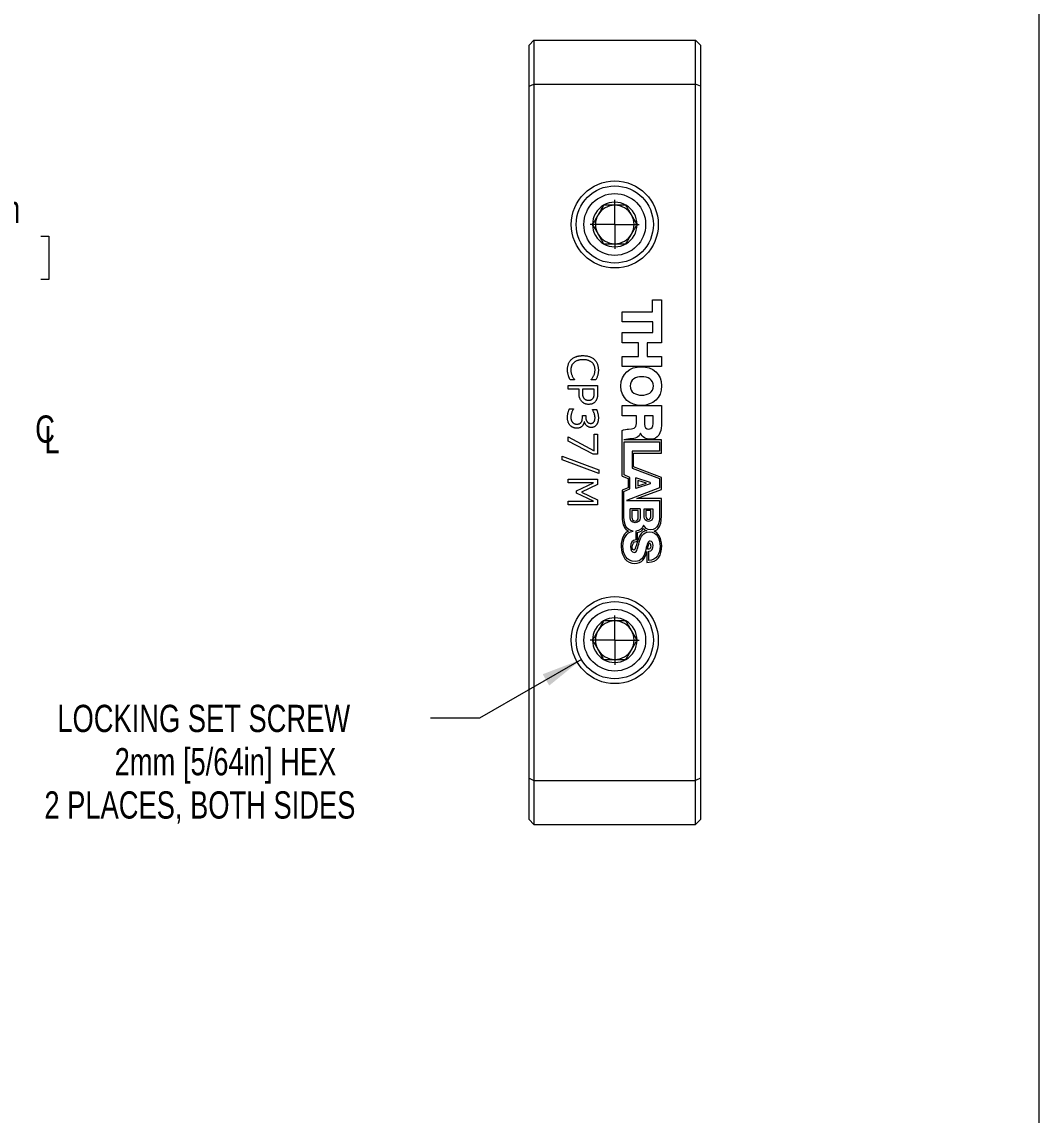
# Model space of a CAD drawing. Header units: millimetres. Extents: x 2 to 278, y 1 to 215.
# Drawn here: x 198.9 to 278, y 72.4 to 157.4 of the extents above; entities that cross this region are included whole.
import ezdxf

# ---------------------------------------------------------------- set-up
doc = ezdxf.new("R2010")
doc.units = ezdxf.units.MM
doc.styles.add('SLDTEXTSTYLE0', font='TXT', dxfattribs={"width": 0.75})
doc.styles.add('SLDTEXTSTYLE2', font='TXT', dxfattribs={"width": 0.6875})
doc.dimstyles.new('SLDDIMSTYLE0', dxfattribs={"dimtxt": 2.116667, "dimasz": 3.175, "dimexe": 0, "dimexo": 0.0625, "dimgap": 0.529167, "dimtad": 0, "dimtih": 1, "dimtoh": 1, "dimdec": 1, "dimlfac": 0.666667, "dimrnd": 1e-09, "dimzin": 12, "dimdsep": 46, "dimtxsty": 'SLDTEXTSTYLE0', "dimsah": 1, "dimcen": 0.09, "dimadec": 0, "dimazin": 3, "dimtfac": 1, "dimtdec": 1, "dimtofl": 0, "dimtmove": 0, "dimatfit": 3, "dimfxl": 1, "dimfrac": 2, "dimtolj": 1, "dimtzin": 12, "dimarcsym": 0})
doc.dimstyles.new('SLDDIMSTYLE2', dxfattribs={"dimtxt": 2.116667, "dimasz": 3.175, "dimexe": 0, "dimexo": 0.0625, "dimgap": 0.529167, "dimtad": 0, "dimtih": 1, "dimtoh": 1, "dimdec": 1, "dimlfac": 0.666667, "dimrnd": 1e-09, "dimzin": 4, "dimdsep": 46, "dimtxsty": 'SLDTEXTSTYLE0', "dimsah": 1, "dimcen": 0, "dimadec": 0, "dimazin": 1, "dimtfac": 1, "dimtdec": 1, "dimtofl": 0, "dimtmove": 0, "dimatfit": 3, "dimfxl": 1, "dimfrac": 2, "dimtolj": 1, "dimtzin": 12, "dimarcsym": 0})
doc.dimstyles.new('SLDDIMSTYLE6', dxfattribs={"dimtxt": 2.116667, "dimasz": 3.175, "dimexe": 0, "dimexo": 0.0625, "dimgap": 0.529167, "dimtad": 0, "dimtih": 1, "dimtoh": 1, "dimdec": 1, "dimlfac": 0.666667, "dimrnd": 1e-09, "dimzin": 12, "dimdsep": 46, "dimtxsty": 'SLDTEXTSTYLE0', "dimsah": 1, "dimcen": 0, "dimadec": 0, "dimazin": 3, "dimtfac": 1, "dimtdec": 1, "dimtofl": 0, "dimtmove": 0, "dimatfit": 3, "dimfxl": 1, "dimfrac": 2, "dimtolj": 1, "dimtzin": 12, "dimarcsym": 0})

# ---------------------------------------------------------------- blocks, each defined once
blk = doc.blocks.new('_D_4')
at = {"color": 8, "linetype": 'Continuous', "lineweight": 18}
for p, q in [((169.499, 151.159), (193.908, 175.839)), ((193.908, 175.839), (197.718, 175.839))]:
    blk.add_line(p, q, dxfattribs=at)
blk.add_solid([(169.499, 151.159), (172.093, 153.059), (171.371, 153.774)], dxfattribs=at)
at = {"color": 8, "linetype": 'Continuous', "lineweight": 18, "attachment_point": 1}
for s, insert, char_height, style in [('%%c', (197.718, 176.802), 2.1167, 'SLDTEXTSTYLE0'), ('6.0', (200.913, 176.802), 2.1167, 'SLDTEXTSTYLE0'), ('mm [', (204.821, 176.802), 2.1167, 'SLDTEXTSTYLE2'), ('%%c', (211.885, 176.802), 2.1167, 'SLDTEXTSTYLE0'), ('0.24in]', (215.08, 176.802), 2.1167, 'SLDTEXTSTYLE0'), ('THRU HOLE FOR USE', (197.718, 173.439), 2.11667, 'SLDTEXTSTYLE0'), ('WITH ER SERIES RODS', (197.718, 170.076), 2.11667, 'SLDTEXTSTYLE0'), ('4 PLACES', (197.718, 166.713), 2.1167, 'SLDTEXTSTYLE0')]:
    blk.add_mtext(s, dxfattribs=dict(at, insert=insert, char_height=char_height, style=style))
blk = doc.blocks.new('_D_6')
at = {"color": 8, "linetype": 'Continuous', "lineweight": 18}
for p, q in [((172.145, 155.929), (172.947, 155.929)), ((175.487, 155.929), (198.255, 155.929)), ((196.477, 155.929), (196.477, 144.481)), ((192.599, 140.689), (191.955, 140.689)), ((191.955, 140.689), (191.955, 137.326)), ((200.356, 140.689), (201, 140.689)), ((201, 140.689), (201, 137.326)), ((191.955, 137.326), (192.599, 137.326)), ((196.477, 125.449), (196.477, 136.897)), ((201, 137.326), (200.356, 137.326)), ((173.65, 125.449), (198.255, 125.449))]:
    blk.add_line(p, q, dxfattribs=at)
for points in [[(196.477, 155.929), (195.969, 152.754), (196.985, 152.754)], [(196.477, 125.449), (196.985, 128.624), (195.969, 128.624)]]:
    blk.add_solid(points, dxfattribs=at)
at = {"color": 8, "linetype": 'Continuous', "lineweight": 18, "char_height": 2.1167, "attachment_point": 1, "style": 'SLDTEXTSTYLE0'}
for s, insert in [('20.3mm', (191.095, 143.847)), ('0.80in', (192.599, 140.054))]:
    blk.add_mtext(s, dxfattribs=dict(at, insert=insert))
blk = doc.blocks.new('SW_SYMBOL_MOD_CL')
at = {"color": 0, "linetype": 'Continuous', "lineweight": 0, "char_height": 783, "attachment_point": 5, "style": 'SLDTEXTSTYLE0'}
for s, insert in [('C', (400, 600)), ('L', (600, 300))]:
    blk.add_mtext(s, dxfattribs=dict(at, insert=insert))
blk = doc.blocks.new('_D_18')
at = {"color": 8, "linetype": 'Continuous', "lineweight": 18}
for p, q in [((242.396, 107.795), (234.479, 103.224)), ((234.479, 103.224), (230.669, 103.224))]:
    blk.add_line(p, q, dxfattribs=at)
blk.add_solid([(242.396, 107.795), (239.392, 106.647), (239.9, 105.767)], dxfattribs=at)
at = {"color": 8, "linetype": 'Continuous', "lineweight": 18, "char_height": 2.11667, "attachment_point": 1, "style": 'SLDTEXTSTYLE0'}
for s, insert in [('LOCKING SET SCREW', (201.649, 104.27)), ('2mm [5/64in] HEX', (206.106, 100.907)), ('2 PLACES, BOTH SIDES', (200.642, 97.544))]:
    blk.add_mtext(s, dxfattribs=dict(at, insert=insert))
blk = doc.blocks.new('SW_CENTERMARKSYMBOL_10')
at = {"color": 0, "linetype": 'Continuous', "lineweight": 0}
for q in [(0, 1.905), (-1.905, 0), (0, -1.905), (1.905, 0)]:
    blk.add_line((0, 0), q, dxfattribs=at)
blk = doc.blocks.new('SW_CENTERMARKSYMBOL_11')
at = {"color": 0, "linetype": 'Continuous', "lineweight": 0}
for q in [(0, 1.905), (-1.905, 0), (0, -1.905), (1.905, 0)]:
    blk.add_line((0, 0), q, dxfattribs=at)

msp = doc.modelspace()

# ---------------------------------------------------------------- linework, layer by layer
at = {"color": 7, "linetype": 'Continuous', "lineweight": 18}
for p, q in [((277.989, 0.903), (277.989, 214.645)), ((238.707, 155.929), (238.326, 155.548)), ((238.326, 152.342), (238.326, 155.548)), ((238.707, 155.929), (238.707, 152.5)), ((238.707, 155.929), (251.28, 155.929)), ((251.28, 152.5), (251.28, 155.929)), ((251.661, 155.548), (251.28, 155.929)), ((251.661, 155.548), (251.661, 152.342)), ((238.326, 152.342), (238.707, 152.5)), ((238.326, 98.556), (238.326, 152.342)), ((238.707, 152.5), (238.707, 98.398)), ((238.707, 152.5), (251.28, 152.5)), ((251.28, 98.398), (251.28, 152.5)), ((251.661, 152.342), (251.28, 152.5)), ((251.661, 152.342), (251.661, 98.556)), ((247.93, 135.736), (248.613, 135.736)), ((247.93, 134.823), (247.93, 135.736)), ((248.613, 135.736), (248.613, 132.402)), ((245.574, 134.823), (247.93, 134.823)), ((245.574, 134.026), (245.574, 134.823)), ((247.939, 134.026), (245.574, 134.026)), ((247.939, 133.199), (247.939, 134.026)), ((245.574, 133.199), (247.939, 133.199)), ((245.574, 132.402), (245.574, 133.199)), ((246.829, 132.402), (245.574, 132.402)), ((246.829, 131.352), (246.829, 132.402)), ((247.503, 132.402), (247.503, 131.352)), ((248.613, 132.402), (247.503, 132.402)), ((245.574, 131.352), (246.829, 131.352)), ((245.574, 130.554), (245.574, 131.352)), ((247.503, 131.352), (248.613, 131.352)), ((248.613, 131.352), (248.613, 130.554)), ((248.613, 130.554), (245.574, 130.554)), ((241.866, 129.531), (241.518, 129.531)), ((241.866, 129.552), (241.866, 129.531)), ((243.168, 129.531), (243.168, 129.553)), ((243.521, 129.531), (243.168, 129.531)), ((241.374, 129.097), (243.66, 129.097)), ((241.374, 128.807), (241.374, 129.097)), ((242.213, 128.807), (241.374, 128.807)), ((242.213, 128.504), (242.213, 128.807)), ((242.474, 128.807), (242.474, 128.553)), ((243.4, 128.807), (242.474, 128.807)), ((243.4, 128.509), (243.4, 128.807)), ((243.66, 129.097), (243.66, 128.484)), ((245.574, 127.538), (248.613, 127.538)), ((245.574, 126.741), (245.574, 127.538)), ((247.091, 127.54), (247.091, 127.54)), ((248.613, 127.538), (248.613, 125.978)), ((241.46, 127.274), (241.779, 127.274)), ((241.779, 127.274), (241.779, 127.251)), ((242.474, 126.753), (242.734, 126.753)), ((242.474, 126.614), (242.474, 126.753)), ((242.734, 126.753), (242.734, 126.647)), ((243.255, 127.216), (243.574, 127.216)), ((243.255, 127.2), (243.255, 127.216)), ((246.684, 126.741), (245.574, 126.741)), ((246.684, 126.136), (246.684, 126.741)), ((247.98, 126.741), (247.293, 126.741)), ((247.293, 126.741), (247.293, 126.072)), ((247.98, 126.106), (247.98, 126.741)), ((242.635, 126.268), (242.613, 126.268)), ((241.374, 125.103), (243.4, 124.001)), ((241.374, 124.774), (241.374, 125.103)), ((243.4, 125.306), (243.66, 125.306)), ((243.4, 124.001), (243.4, 125.306)), ((243.66, 125.306), (243.66, 123.743)), ((245.574, 122.049), (245.574, 125.601)), ((246.991, 125.386), (246.982, 125.386)), ((243.313, 123.743), (241.374, 124.774)), ((248.613, 124.859), (245.708, 124.861)), ((245.711, 122.154), (245.711, 124.699)), ((245.711, 124.699), (248.462, 124.699)), ((248.462, 124.699), (248.462, 123.981)), ((248.613, 123.824), (248.613, 124.859)), ((240.911, 123.32), (240.911, 123.599)), ((240.911, 123.599), (243.747, 122.523)), ((243.747, 122.239), (240.911, 123.32)), ((243.66, 123.743), (243.313, 123.743)), ((246.334, 123.981), (246.334, 122.661)), ((248.462, 123.981), (246.334, 123.981)), ((246.441, 122.767), (246.441, 123.824)), ((246.441, 123.824), (248.613, 123.824)), ((243.747, 122.523), (243.747, 122.239)), ((246.334, 122.661), (248.462, 121.86)), ((248.613, 121.947), (246.441, 122.767)), ((241.374, 121.805), (243.66, 121.805)), ((241.374, 121.515), (241.374, 121.805)), ((243.345, 121.515), (241.374, 121.515)), ((242.011, 120.897), (243.345, 121.515)), ((243.66, 121.805), (243.66, 121.387)), ((245.574, 122.049), (246.023, 121.868)), ((246.175, 121.945), (245.711, 122.154)), ((246.023, 121.868), (246.023, 121.129)), ((246.175, 121.055), (246.175, 121.945)), ((247.737, 121.546), (246.636, 121.906)), ((246.636, 121.087), (246.636, 121.906)), ((246.783, 121.713), (246.783, 121.29)), ((247.447, 121.498), (246.783, 121.713)), ((247.737, 121.546), (247.737, 121.434)), ((248.462, 121.86), (248.462, 121.131)), ((248.613, 121.006), (248.613, 121.947)), ((242.011, 120.72), (242.011, 120.897)), ((243.345, 120.097), (242.011, 120.72)), ((243.66, 121.387), (242.393, 120.79)), ((242.393, 120.79), (243.66, 120.213)), ((246.023, 121.129), (245.574, 120.955)), ((245.574, 120.955), (245.574, 118.679)), ((245.708, 120.85), (246.175, 121.055)), ((245.708, 118.837), (245.708, 120.85)), ((248.462, 121.131), (245.898, 120.16)), ((247.737, 121.434), (246.636, 121.087)), ((246.715, 120.302), (248.613, 121.006)), ((246.783, 121.29), (247.447, 121.498)), ((241.374, 120.097), (243.345, 120.097)), ((241.374, 119.808), (241.374, 120.097)), ((243.66, 120.213), (243.66, 119.808)), ((245.898, 120.16), (248.462, 120.16)), ((248.613, 120.302), (246.715, 120.302)), ((248.462, 120.16), (248.462, 118.871)), ((248.613, 118.957), (248.613, 120.302)), ((243.66, 119.808), (241.374, 119.808)), ((246.958, 119.506), (246.191, 119.506)), ((246.191, 118.796), (246.191, 119.506)), ((246.321, 119.37), (246.321, 118.837)), ((246.815, 119.37), (246.321, 119.37)), ((246.815, 118.837), (246.815, 119.37)), ((246.958, 119.506), (246.958, 118.796)), ((247.277, 119.506), (247.943, 119.506)), ((247.277, 118.867), (247.277, 119.506)), ((247.413, 119.366), (247.413, 118.92)), ((247.797, 119.366), (247.413, 119.366)), ((247.797, 118.92), (247.797, 119.366)), ((247.943, 119.506), (247.943, 118.867)), ((246.641, 117.768), (246.641, 117.082)), ((246.769, 116.98), (246.769, 117.674)), ((247.494, 116.178), (247.488, 115.339)), ((247.636, 115.492), (247.636, 116.21)), ((238.326, 98.556), (238.707, 98.398)), ((238.326, 95.35), (238.326, 98.556)), ((238.707, 98.398), (251.28, 98.398)), ((238.707, 98.398), (238.707, 94.969)), ((251.661, 98.556), (251.28, 98.398)), ((251.28, 94.969), (251.28, 98.398)), ((251.661, 98.556), (251.661, 95.35)), ((238.326, 95.35), (238.707, 94.969)), ((251.28, 94.969), (251.661, 95.35)), ((238.707, 94.969), (251.28, 94.969))]:
    msp.add_line(p, q, dxfattribs=at)
for centre, radius in [((244.994, 141.603), 3.381), ((244.994, 141.603), 3), ((244.994, 141.603), 2.4), ((244.994, 109.295), 3.381), ((244.994, 109.295), 3), ((244.994, 109.295), 2.4)]:
    msp.add_circle(centre, radius, dxfattribs=at)
for centre, radius, start, end in [((244.994, 141.603), 1.732, 120, 180), ((244.994, 141.603), 1.5, 90, 150), ((244.994, 141.603), 1.732, 60, 120), ((244.994, 141.603), 1.5, 30, 90), ((244.994, 141.603), 1.732, 0, 60), ((244.994, 141.603), 1.5, 150, 210), ((244.994, 141.603), 1.5, 330, 30), ((244.994, 141.603), 1.732, 180, 240), ((244.994, 141.603), 1.732, 300, 0), ((244.994, 141.603), 1.5, 210, 270), ((244.994, 141.603), 1.5, 270, 330), ((244.994, 141.603), 1.732, 240, 300), ((244.994, 109.295), 1.732, 120, 180), ((244.994, 109.295), 1.5, 90, 150), ((244.994, 109.295), 1.732, 60, 120), ((244.994, 109.295), 1.5, 30, 90), ((244.994, 109.295), 1.732, 0, 60), ((244.994, 109.295), 1.5, 150, 210), ((244.994, 109.295), 1.5, 330, 30), ((244.994, 109.295), 1.732, 180, 240), ((244.994, 109.295), 1.732, 300, 0), ((244.994, 109.295), 1.5, 210, 270), ((244.994, 109.295), 1.5, 270, 330), ((244.994, 109.295), 1.732, 240, 300)]:
    msp.add_arc(centre, radius, start, end, dxfattribs=at)
for points, knots in [([(244.128, 143.103), (244.068, 143.001), (243.948, 142.792), (243.77, 142.485), (243.608, 142.204), (243.442, 141.915), (243.33, 141.722), (243.262, 141.603)], [0, 0, 0, 0, 0.216175, 0.43974, 0.593398, 0.752191, 1, 1, 1, 1]), ([(245.86, 143.103), (245.761, 143.103), (245.573, 143.103), (245.277, 143.103), (244.979, 143.103), (244.677, 143.103), (244.39, 143.103), (244.213, 143.103), (244.128, 143.103)], [0, 0, 0, 0, 0.180491, 0.343516, 0.506236, 0.675114, 0.844364, 1, 1, 1, 1]), ([(246.726, 141.603), (246.666, 141.706), (246.546, 141.915), (246.368, 142.222), (246.206, 142.503), (246.04, 142.791), (245.928, 142.985), (245.86, 143.103)], [0, 0, 0, 0, 0.216175, 0.43974, 0.593398, 0.752191, 1, 1, 1, 1]), ([(243.262, 141.603), (243.321, 141.501), (243.441, 141.292), (243.619, 140.985), (243.781, 140.704), (243.947, 140.415), (244.059, 140.222), (244.128, 140.103)], [0, 0, 0, 0, 0.216175, 0.43974, 0.593398, 0.752191, 1, 1, 1, 1]), ([(245.86, 140.103), (245.919, 140.206), (246.04, 140.415), (246.217, 140.722), (246.379, 141.003), (246.546, 141.291), (246.657, 141.485), (246.726, 141.603)], [0, 0, 0, 0, 0.216175, 0.43974, 0.593398, 0.752191, 1, 1, 1, 1]), ([(244.128, 140.103), (244.213, 140.103), (244.39, 140.103), (244.677, 140.103), (244.979, 140.103), (245.277, 140.103), (245.573, 140.103), (245.761, 140.103), (245.86, 140.103)], [0, 0, 0, 0, 0.155636, 0.324886, 0.493764, 0.656484, 0.819509, 1, 1, 1, 1]), ([(241.316, 130.301), (241.317, 130.341), (241.319, 130.42), (241.332, 130.536), (241.354, 130.645), (241.385, 130.75), (241.426, 130.848), (241.476, 130.94), (241.537, 131.025), (241.585, 131.076), (241.609, 131.101)], [0, 0, 0, 0, 0.138054, 0.270147, 0.397724, 0.521154, 0.64206, 0.761152, 0.88002, 1, 1, 1, 1]), ([(241.803, 130.862), (241.785, 130.844), (241.748, 130.809), (241.702, 130.748), (241.663, 130.683), (241.631, 130.614), (241.607, 130.542), (241.59, 130.468), (241.579, 130.392), (241.577, 130.34), (241.577, 130.314)], [0, 0, 0, 0, 0.1262396, 0.2508453, 0.3738154, 0.4977721, 0.6221552, 0.7468533, 0.8724567, 1, 1, 1, 1]), ([(241.609, 131.101), (241.635, 131.125), (241.687, 131.173), (241.777, 131.234), (241.876, 131.287), (241.966, 131.324), (242.043, 131.349), (242.104, 131.366), (242.167, 131.38), (242.232, 131.392), (242.299, 131.4), (242.369, 131.407), (242.441, 131.411), (242.49, 131.411), (242.515, 131.412)], [0, 0, 0, 0, 0.106995, 0.21654, 0.330826, 0.450925, 0.513514, 0.577501, 0.643052, 0.710405, 0.779543, 0.850763, 0.9245, 1, 1, 1, 1]), ([(242.513, 131.093), (242.474, 131.093), (242.397, 131.091), (242.287, 131.079), (242.185, 131.059), (242.092, 131.03), (242.008, 130.996), (241.932, 130.957), (241.863, 130.913), (241.823, 130.879), (241.803, 130.862)], [0, 0, 0, 0, 0.155241, 0.300025, 0.435206, 0.562205, 0.681189, 0.793223, 0.899004, 1, 1, 1, 1]), ([(243.223, 130.872), (243.202, 130.889), (243.161, 130.923), (243.09, 130.967), (243.011, 131.004), (242.926, 131.036), (242.832, 131.062), (242.732, 131.08), (242.625, 131.091), (242.551, 131.093), (242.513, 131.093)], [0, 0, 0, 0, 0.104655, 0.213472, 0.327663, 0.447816, 0.575017, 0.708782, 0.849954, 1, 1, 1, 1]), ([(242.515, 131.412), (242.561, 131.411), (242.652, 131.409), (242.784, 131.394), (242.909, 131.37), (243.026, 131.335), (243.135, 131.291), (243.235, 131.238), (243.327, 131.177), (243.381, 131.128), (243.408, 131.104)], [0, 0, 0, 0, 0.143934, 0.281172, 0.411596, 0.537339, 0.658232, 0.775015, 0.888355, 1, 1, 1, 1]), ([(243.458, 130.317), (243.457, 130.345), (243.455, 130.4), (243.445, 130.48), (243.427, 130.555), (243.402, 130.627), (243.369, 130.694), (243.329, 130.758), (243.28, 130.818), (243.242, 130.853), (243.223, 130.872)], [0, 0, 0, 0, 0.1347222, 0.2631381, 0.387368, 0.5083993, 0.6281424, 0.7488387, 0.8718998, 1, 1, 1, 1]), ([(243.408, 131.104), (243.433, 131.079), (243.481, 131.03), (243.543, 130.945), (243.597, 130.853), (243.64, 130.754), (243.675, 130.648), (243.7, 130.537), (243.715, 130.42), (243.717, 130.34), (243.718, 130.3)], [0, 0, 0, 0, 0.117351, 0.234836, 0.354228, 0.476468, 0.601705, 0.729853, 0.862091, 1, 1, 1, 1]), ([(241.385, 129.86), (241.376, 129.892), (241.357, 129.959), (241.338, 130.045), (241.327, 130.118), (241.321, 130.177), (241.317, 130.238), (241.317, 130.28), (241.316, 130.301)], [0, 0, 0, 0, 0.223617, 0.462974, 0.589494, 0.720361, 0.857762, 1, 1, 1, 1]), ([(241.577, 130.314), (241.578, 130.279), (241.579, 130.208), (241.593, 130.104), (241.616, 130.004), (241.648, 129.907), (241.688, 129.813), (241.739, 129.722), (241.797, 129.634), (241.843, 129.58), (241.866, 129.552)], [0, 0, 0, 0, 0.128064, 0.253278, 0.376123, 0.498194, 0.620569, 0.743844, 0.870453, 1, 1, 1, 1]), ([(243.168, 129.553), (243.192, 129.584), (243.239, 129.644), (243.299, 129.737), (243.35, 129.829), (243.39, 129.923), (243.42, 130.017), (243.442, 130.114), (243.455, 130.215), (243.457, 130.283), (243.458, 130.317)], [0, 0, 0, 0, 0.140009, 0.272412, 0.398723, 0.518389, 0.636276, 0.755107, 0.876345, 1, 1, 1, 1]), ([(243.718, 130.3), (243.717, 130.269), (243.716, 130.208), (243.708, 130.117), (243.694, 130.026), (243.675, 129.933), (243.649, 129.839), (243.614, 129.74), (243.572, 129.636), (243.539, 129.567), (243.521, 129.531)], [0, 0, 0, 0, 0.114033, 0.228467, 0.343226, 0.459647, 0.580798, 0.710352, 0.850555, 1, 1, 1, 1]), ([(241.518, 129.531), (241.507, 129.557), (241.485, 129.608), (241.456, 129.67), (241.434, 129.72), (241.418, 129.762), (241.401, 129.809), (241.391, 129.842), (241.385, 129.86)], [0, 0, 0, 0, 0.24437, 0.466397, 0.57864, 0.70431, 0.844726, 1, 1, 1, 1]), ([(242.452, 127.821), (242.433, 127.841), (242.395, 127.881), (242.346, 127.949), (242.305, 128.021), (242.271, 128.1), (242.244, 128.187), (242.227, 128.284), (242.215, 128.391), (242.214, 128.465), (242.213, 128.504)], [0, 0, 0, 0, 0.111733, 0.222607, 0.333827, 0.447502, 0.567526, 0.699212, 0.842686, 1, 1, 1, 1]), ([(242.474, 128.553), (242.474, 128.524), (242.475, 128.468), (242.481, 128.39), (242.491, 128.32), (242.505, 128.257), (242.525, 128.202), (242.549, 128.152), (242.579, 128.108), (242.602, 128.083), (242.614, 128.07)], [0, 0, 0, 0, 0.169216, 0.321341, 0.458681, 0.581136, 0.692862, 0.798304, 0.900645, 1, 1, 1, 1]), ([(243.309, 128.105), (243.317, 128.118), (243.333, 128.143), (243.352, 128.183), (243.367, 128.227), (243.379, 128.273), (243.389, 128.324), (243.395, 128.38), (243.399, 128.442), (243.399, 128.486), (243.4, 128.509)], [0, 0, 0, 0, 0.105259, 0.211226, 0.319873, 0.432445, 0.553028, 0.688465, 0.8363, 1, 1, 1, 1]), ([(243.66, 128.484), (243.66, 128.452), (243.659, 128.389), (243.653, 128.299), (243.642, 128.217), (243.627, 128.142), (243.607, 128.072), (243.582, 128.008), (243.552, 127.947), (243.528, 127.909), (243.516, 127.891)], [0, 0, 0, 0, 0.157437, 0.302803, 0.435848, 0.558606, 0.673213, 0.784176, 0.89302, 1, 1, 1, 1]), ([(247.091, 127.54), (247.08, 127.54), (247.068, 127.54), (247.057, 127.54), (246.174, 127.538), (245.468, 128.081), (245.466, 129.045)], [0.987373, 0.987373, 0.987373, 0.987373, 1, 1, 1, 2, 2, 2, 2]), ([(242.963, 127.621), (242.938, 127.621), (242.888, 127.622), (242.816, 127.633), (242.745, 127.649), (242.678, 127.672), (242.615, 127.701), (242.556, 127.735), (242.501, 127.775), (242.468, 127.806), (242.452, 127.821)], [0, 0, 0, 0, 0.133409, 0.263886, 0.390875, 0.51657, 0.640173, 0.761086, 0.880573, 1, 1, 1, 1]), ([(242.614, 128.07), (242.626, 128.059), (242.65, 128.037), (242.689, 128.008), (242.729, 127.986), (242.77, 127.968), (242.814, 127.955), (242.859, 127.946), (242.907, 127.94), (242.939, 127.939), (242.956, 127.939)], [0, 0, 0, 0, 0.134313, 0.260543, 0.381978, 0.499662, 0.61734, 0.739937, 0.866736, 1, 1, 1, 1]), ([(242.956, 127.939), (242.975, 127.94), (243.013, 127.941), (243.067, 127.949), (243.118, 127.961), (243.165, 127.979), (243.208, 128.002), (243.246, 128.032), (243.281, 128.065), (243.3, 128.092), (243.309, 128.105)], [0, 0, 0, 0, 0.1421884, 0.2766733, 0.4037003, 0.5252743, 0.6439423, 0.7611224, 0.8788268, 1, 1, 1, 1]), ([(243.516, 127.891), (243.501, 127.87), (243.471, 127.829), (243.418, 127.776), (243.36, 127.729), (243.296, 127.689), (243.225, 127.658), (243.145, 127.636), (243.057, 127.623), (242.995, 127.622), (242.963, 127.621)], [0, 0, 0, 0, 0.118791, 0.235593, 0.350081, 0.465563, 0.584528, 0.712258, 0.850127, 1, 1, 1, 1]), ([(241.316, 126.597), (241.317, 126.629), (241.318, 126.692), (241.327, 126.786), (241.341, 126.88), (241.36, 126.971), (241.383, 127.057), (241.407, 127.137), (241.432, 127.208), (241.451, 127.253), (241.46, 127.274)], [0, 0, 0, 0, 0.136452, 0.272113, 0.407418, 0.542829, 0.673115, 0.793309, 0.901574, 1, 1, 1, 1]), ([(241.779, 127.251), (241.765, 127.228), (241.736, 127.182), (241.698, 127.109), (241.664, 127.029), (241.633, 126.946), (241.608, 126.86), (241.59, 126.774), (241.579, 126.69), (241.577, 126.634), (241.577, 126.606)], [0, 0, 0, 0, 0.116278, 0.2371681, 0.3632421, 0.495349, 0.6275087, 0.7550309, 0.8789584, 1, 1, 1, 1]), ([(242.391, 126.235), (242.398, 126.247), (242.414, 126.271), (242.432, 126.312), (242.446, 126.355), (242.461, 126.42), (242.471, 126.507), (242.473, 126.578), (242.474, 126.614)], [0, 0, 0, 0, 0.108532, 0.219353, 0.336453, 0.458818, 0.721177, 1, 1, 1, 1]), ([(242.734, 126.647), (242.734, 126.629), (242.735, 126.592), (242.74, 126.539), (242.747, 126.489), (242.759, 126.442), (242.773, 126.397), (242.79, 126.356), (242.811, 126.317), (242.834, 126.281), (242.861, 126.249), (242.89, 126.221), (242.923, 126.198), (242.959, 126.179), (242.997, 126.163), (243.039, 126.153), (243.083, 126.146), (243.114, 126.146), (243.129, 126.145)], [0, 0, 0, 0, 0.0775317, 0.1509876, 0.2205619, 0.2880292, 0.352278, 0.4139197, 0.4743323, 0.5334504, 0.5911537, 0.6468729, 0.7023883, 0.7577628, 0.8149868, 0.8736571, 0.9349174, 1, 1, 1, 1]), ([(243.458, 126.586), (243.457, 126.611), (243.456, 126.661), (243.445, 126.737), (243.428, 126.815), (243.405, 126.894), (243.376, 126.974), (243.342, 127.052), (243.302, 127.128), (243.271, 127.176), (243.255, 127.2)], [0, 0, 0, 0, 0.1124893, 0.2286277, 0.3506057, 0.4776091, 0.6076163, 0.7378994, 0.8683738, 1, 1, 1, 1]), ([(243.574, 127.216), (243.583, 127.196), (243.602, 127.155), (243.627, 127.087), (243.651, 127.009), (243.674, 126.925), (243.694, 126.836), (243.707, 126.748), (243.717, 126.661), (243.718, 126.603), (243.718, 126.574)], [0, 0, 0, 0, 0.097204, 0.206537, 0.328784, 0.463777, 0.602945, 0.738447, 0.870194, 1, 1, 1, 1]), ([(241.526, 125.985), (241.509, 126.005), (241.475, 126.044), (241.431, 126.11), (241.395, 126.181), (241.366, 126.256), (241.344, 126.336), (241.328, 126.42), (241.318, 126.507), (241.317, 126.567), (241.316, 126.597)], [0, 0, 0, 0, 0.118142, 0.236171, 0.355734, 0.477312, 0.601906, 0.730439, 0.862839, 1, 1, 1, 1]), ([(242.041, 125.769), (242.015, 125.77), (241.965, 125.771), (241.891, 125.782), (241.82, 125.799), (241.753, 125.824), (241.69, 125.855), (241.631, 125.893), (241.576, 125.936), (241.543, 125.969), (241.526, 125.985)], [0, 0, 0, 0, 0.1339935, 0.2628194, 0.3894223, 0.5137325, 0.6359127, 0.7569255, 0.8780458, 1, 1, 1, 1]), ([(241.577, 126.606), (241.577, 126.59), (241.578, 126.557), (241.584, 126.506), (241.594, 126.454), (241.608, 126.401), (241.625, 126.351), (241.648, 126.304), (241.673, 126.262), (241.694, 126.238), (241.704, 126.226)], [0, 0, 0, 0, 0.119378, 0.244055, 0.373386, 0.508151, 0.641601, 0.766595, 0.886141, 1, 1, 1, 1]), ([(241.704, 126.226), (241.716, 126.215), (241.738, 126.193), (241.775, 126.165), (241.813, 126.14), (241.854, 126.12), (241.898, 126.105), (241.947, 126.095), (242.002, 126.088), (242.04, 126.088), (242.06, 126.087)], [0, 0, 0, 0, 0.1217612, 0.2388187, 0.3527983, 0.4651955, 0.5816892, 0.7097703, 0.8484124, 1, 1, 1, 1]), ([(242.465, 125.938), (242.453, 125.926), (242.43, 125.901), (242.39, 125.87), (242.347, 125.841), (242.298, 125.815), (242.244, 125.794), (242.183, 125.779), (242.114, 125.771), (242.066, 125.77), (242.041, 125.769)], [0, 0, 0, 0, 0.105943, 0.213189, 0.324001, 0.43914, 0.560777, 0.694253, 0.839468, 1, 1, 1, 1]), ([(242.06, 126.087), (242.08, 126.087), (242.117, 126.088), (242.171, 126.096), (242.22, 126.107), (242.263, 126.125), (242.302, 126.147), (242.336, 126.172), (242.366, 126.201), (242.382, 126.224), (242.391, 126.235)], [0, 0, 0, 0, 0.155726, 0.299617, 0.430261, 0.552737, 0.669585, 0.781625, 0.890816, 1, 1, 1, 1]), ([(242.613, 126.268), (242.611, 126.255), (242.606, 126.228), (242.594, 126.187), (242.58, 126.144), (242.562, 126.098), (242.542, 126.053), (242.519, 126.011), (242.494, 125.972), (242.474, 125.949), (242.465, 125.938)], [0, 0, 0, 0, 0.105877, 0.222463, 0.347477, 0.483981, 0.621087, 0.752121, 0.877871, 1, 1, 1, 1]), ([(243.156, 125.827), (243.14, 125.827), (243.109, 125.828), (243.062, 125.834), (243.018, 125.844), (242.974, 125.859), (242.932, 125.877), (242.892, 125.9), (242.854, 125.927), (242.817, 125.957), (242.783, 125.991), (242.752, 126.026), (242.723, 126.062), (242.699, 126.1), (242.678, 126.14), (242.66, 126.181), (242.645, 126.224), (242.638, 126.253), (242.635, 126.268)], [0, 0, 0, 0, 0.06504, 0.128063, 0.190357, 0.251797, 0.313847, 0.375881, 0.439298, 0.504589, 0.569604, 0.633431, 0.695465, 0.75667, 0.817531, 0.877895, 0.938755, 1, 1, 1, 1]), ([(243.129, 126.145), (243.143, 126.146), (243.17, 126.146), (243.209, 126.153), (243.246, 126.164), (243.279, 126.179), (243.31, 126.199), (243.338, 126.221), (243.363, 126.248), (243.378, 126.268), (243.385, 126.278)], [0, 0, 0, 0, 0.138618, 0.268222, 0.393881, 0.516403, 0.637446, 0.757278, 0.877534, 1, 1, 1, 1]), ([(243.586, 126.051), (243.574, 126.033), (243.549, 125.998), (243.505, 125.953), (243.457, 125.914), (243.405, 125.882), (243.349, 125.857), (243.289, 125.839), (243.224, 125.829), (243.179, 125.827), (243.156, 125.827)], [0, 0, 0, 0, 0.128741, 0.251858, 0.373031, 0.492464, 0.611941, 0.735681, 0.864109, 1, 1, 1, 1]), ([(243.385, 126.278), (243.391, 126.288), (243.404, 126.31), (243.42, 126.345), (243.433, 126.38), (243.446, 126.431), (243.455, 126.5), (243.457, 126.556), (243.458, 126.586)], [0, 0, 0, 0, 0.118536, 0.236301, 0.354267, 0.472041, 0.722442, 1, 1, 1, 1]), ([(243.718, 126.574), (243.718, 126.547), (243.717, 126.495), (243.711, 126.419), (243.701, 126.347), (243.688, 126.281), (243.67, 126.218), (243.647, 126.159), (243.62, 126.103), (243.597, 126.068), (243.586, 126.051)], [0, 0, 0, 0, 0.147688, 0.286679, 0.418265, 0.541211, 0.658936, 0.773826, 0.887815, 1, 1, 1, 1]), ([(244.128, 110.795), (244.068, 110.692), (243.948, 110.483), (243.77, 110.176), (243.608, 109.895), (243.442, 109.607), (243.33, 109.413), (243.262, 109.295)], [0, 0, 0, 0, 0.216175, 0.43974, 0.593398, 0.752191, 1, 1, 1, 1]), ([(245.86, 110.795), (245.761, 110.795), (245.573, 110.795), (245.277, 110.795), (244.979, 110.795), (244.677, 110.795), (244.39, 110.795), (244.213, 110.795), (244.128, 110.795)], [0, 0, 0, 0, 0.180491, 0.343516, 0.506236, 0.675114, 0.844364, 1, 1, 1, 1]), ([(246.726, 109.295), (246.666, 109.397), (246.546, 109.606), (246.368, 109.913), (246.206, 110.194), (246.04, 110.483), (245.928, 110.677), (245.86, 110.795)], [0, 0, 0, 0, 0.216175, 0.43974, 0.593398, 0.752191, 1, 1, 1, 1]), ([(243.262, 109.295), (243.321, 109.192), (243.441, 108.983), (243.619, 108.676), (243.781, 108.395), (243.947, 108.107), (244.059, 107.913), (244.128, 107.795)], [0, 0, 0, 0, 0.216175, 0.43974, 0.593398, 0.752191, 1, 1, 1, 1]), ([(245.86, 107.795), (245.919, 107.897), (246.04, 108.106), (246.217, 108.413), (246.379, 108.694), (246.546, 108.983), (246.657, 109.177), (246.726, 109.295)], [0, 0, 0, 0, 0.216175, 0.43974, 0.593398, 0.752191, 1, 1, 1, 1]), ([(244.128, 107.795), (244.213, 107.795), (244.39, 107.795), (244.677, 107.795), (244.979, 107.795), (245.277, 107.795), (245.573, 107.795), (245.761, 107.795), (245.86, 107.795)], [0, 0, 0, 0, 0.155636, 0.324886, 0.493764, 0.656484, 0.819509, 1, 1, 1, 1])]:
    msp.add_open_spline(points, degree=3, knots=knots, dxfattribs=at)
for points in [[(245.466, 129.045), (245.468, 130.009), (246.173, 130.552), (247.055, 130.551)], [(247.055, 130.551), (247.932, 130.55), (248.632, 130.009), (248.634, 129.051)], [(247.092, 129.762), (246.64, 129.762), (246.187, 129.565), (246.187, 129.05)], [(247.997, 129.05), (247.997, 129.565), (247.545, 129.762), (247.092, 129.762)], [(246.187, 129.05), (246.187, 128.536), (246.64, 128.339), (247.092, 128.339)], [(248.634, 129.051), (248.635, 128.102), (247.954, 127.559), (247.091, 127.54)], [(247.092, 128.339), (247.545, 128.339), (247.997, 128.536), (247.997, 129.05)], [(246.061, 125.691), (246.368, 125.712), (246.684, 125.763), (246.684, 126.136)], [(247.293, 126.072), (247.293, 125.832), (247.421, 125.703), (247.651, 125.703)], [(247.651, 125.703), (247.878, 125.703), (247.98, 125.883), (247.98, 126.106)], [(248.613, 125.978), (248.613, 125.438), (248.37, 124.906), (247.755, 124.906)], [(245.574, 125.601), (245.677, 125.669), (245.975, 125.682), (246.061, 125.691)], [(246.252, 124.94), (246.157, 124.931), (245.885, 124.915), (245.708, 124.861)], [(246.982, 125.386), (246.906, 125.06), (246.543, 124.966), (246.252, 124.94)], [(247.755, 124.906), (247.426, 124.906), (247.115, 125.065), (246.991, 125.386)], [(245.574, 118.679), (245.581, 118.273), (245.773, 117.894), (246.057, 117.778)], [(246.415, 117.776), (245.891, 117.849), (245.708, 118.297), (245.708, 118.837)], [(246.572, 118.422), (246.286, 118.422), (246.191, 118.639), (246.191, 118.796)], [(246.321, 118.837), (246.321, 118.719), (246.383, 118.556), (246.567, 118.556)], [(246.567, 118.556), (246.754, 118.556), (246.815, 118.693), (246.815, 118.837)], [(246.958, 118.796), (246.958, 118.604), (246.863, 118.422), (246.572, 118.422)], [(247.221, 118.239), (247.143, 117.968), (246.92, 117.792), (246.641, 117.768)], [(247.774, 117.876), (247.528, 117.876), (247.329, 118.023), (247.221, 118.239)], [(247.608, 118.53), (247.36, 118.53), (247.277, 118.725), (247.277, 118.867)], [(247.413, 118.92), (247.413, 118.821), (247.46, 118.685), (247.603, 118.685)], [(247.603, 118.685), (247.749, 118.685), (247.797, 118.799), (247.797, 118.92)], [(247.943, 118.867), (247.943, 118.694), (247.861, 118.53), (247.608, 118.53)], [(248.462, 118.871), (248.47, 118.397), (248.347, 117.876), (247.774, 117.876)], [(248.062, 117.773), (248.307, 117.902), (248.613, 117.978), (248.613, 118.957)], [(246.057, 117.778), (245.773, 117.669), (245.489, 117.288), (245.489, 116.549)], [(245.626, 116.604), (245.626, 117.163), (245.878, 117.665), (246.415, 117.776)], [(246.769, 117.674), (246.977, 117.674), (247.157, 117.854), (247.233, 117.968)], [(247.479, 117.797), (247.157, 117.797), (246.911, 117.494), (246.807, 117.115)], [(246.894, 116.912), (247.006, 117.306), (247.183, 117.718), (247.686, 117.718)], [(247.233, 117.968), (247.299, 117.911), (247.366, 117.826), (247.479, 117.797)], [(247.686, 117.718), (248.285, 117.718), (248.52, 117.113), (248.52, 116.596)], [(248.642, 116.607), (248.642, 117.295), (248.307, 117.636), (248.062, 117.773)], [(245.489, 116.549), (245.489, 115.809), (245.937, 115.261), (246.529, 115.261)], [(246.579, 115.404), (245.884, 115.404), (245.626, 115.998), (245.626, 116.604)], [(246.641, 117.082), (246.318, 117.066), (246.214, 116.866), (246.214, 116.561)], [(246.214, 116.561), (246.214, 116.345), (246.291, 116.121), (246.495, 116.121)], [(246.479, 116.302), (246.344, 116.335), (246.307, 116.433), (246.377, 116.69)], [(246.377, 116.69), (246.45, 116.958), (246.598, 116.961), (246.763, 116.961)], [(246.763, 116.961), (246.666, 116.624), (246.55, 116.284), (246.479, 116.302)], [(246.495, 116.121), (246.737, 116.121), (246.783, 116.515), (246.894, 116.912)], [(246.807, 117.115), (246.794, 117.071), (246.782, 117.025), (246.769, 116.98)], [(247.732, 117.001), (247.521, 117.001), (247.482, 116.604), (247.371, 116.202)], [(247.488, 115.339), (247.931, 115.339), (248.642, 115.426), (248.642, 116.607)], [(247.532, 116.36), (247.628, 116.742), (247.645, 116.846), (247.726, 116.846)], [(247.636, 116.21), (247.886, 116.198), (247.966, 116.434), (247.966, 116.654)], [(248.52, 116.596), (248.52, 116.048), (248.255, 115.496), (247.636, 115.492)], [(247.784, 116.599), (247.779, 116.435), (247.746, 116.383), (247.646, 116.367)], [(247.726, 116.846), (247.762, 116.846), (247.786, 116.679), (247.784, 116.599)], [(247.966, 116.654), (247.966, 116.808), (247.913, 117.001), (247.732, 117.001)], [(246.529, 115.261), (247.13, 115.261), (247.344, 115.607), (247.489, 116.157)], [(247.371, 116.202), (247.26, 115.805), (247.075, 115.404), (246.579, 115.404)], [(247.489, 116.157), (247.49, 116.165), (247.492, 116.171), (247.494, 116.178)], [(247.646, 116.367), (247.607, 116.361), (247.583, 116.36), (247.532, 116.36)]]:
    msp.add_open_spline(points, degree=3, dxfattribs=at)

# ---------------------------------------------------------------- block references
at = {"color": 8, "linetype": 'Continuous', "lineweight": 0}
for name, p in [('SW_CENTERMARKSYMBOL_11', (244.994, 141.603)), ('SW_CENTERMARKSYMBOL_10', (244.994, 109.295))]:
    msp.add_blockref(name, p, dxfattribs=at)
at = {"color": 8, "linetype": 'Continuous', "lineweight": 0, "xscale": 0.0027037109, "yscale": 0.0027037109, "zscale": 0.0027037109}
msp.add_blockref('SW_SYMBOL_MOD_CL', (199.613, 124.065), dxfattribs=at)

# ---------------------------------------------------------------- dimensions: what is measured, and where the dimension line sits
at = {"color": 8, "linetype": 'Continuous', "lineweight": 18}
dim = msp.add_diameter_dim_2p(p1=(163.149, 144.739), p2=(169.499, 151.159), text='<>mm [%%c0.24in]\\PTHRU HOLE FOR USE\\PWITH ER SERIES RODS\\P4 PLACES', dimstyle='SLDDIMSTYLE2', dxfattribs=at)
dim.commit()
dim.dimension.update_dxf_attribs({"geometry": '_D_4', "text_midpoint": (211.675, 175.839), "dimtype": 163})
dim = msp.add_linear_dim(base=(196.477, 155.929), p1=(172.38, 125.449), p2=(170.875, 155.929), angle=90, dimstyle='SLDDIMSTYLE0', dxfattribs=at)
dim.commit()
dim.dimension.update_dxf_attribs({"geometry": '_D_6', "text_midpoint": (196.477, 140.689), "dimtype": 160})
dim = msp.add_diameter_dim_2p(p1=(247.592, 110.795), p2=(242.396, 107.795), text='LOCKING SET SCREW\\P2mm [5/64in] HEX\\P2 PLACES, BOTH SIDES', dimstyle='SLDDIMSTYLE6', override={"dimpost": '<>'}, dxfattribs=at)
dim.commit()
dim.dimension.update_dxf_attribs({"geometry": '_D_18', "text_midpoint": (215.259, 103.224), "dimtype": 163})

doc.saveas('drawing.dxf')
